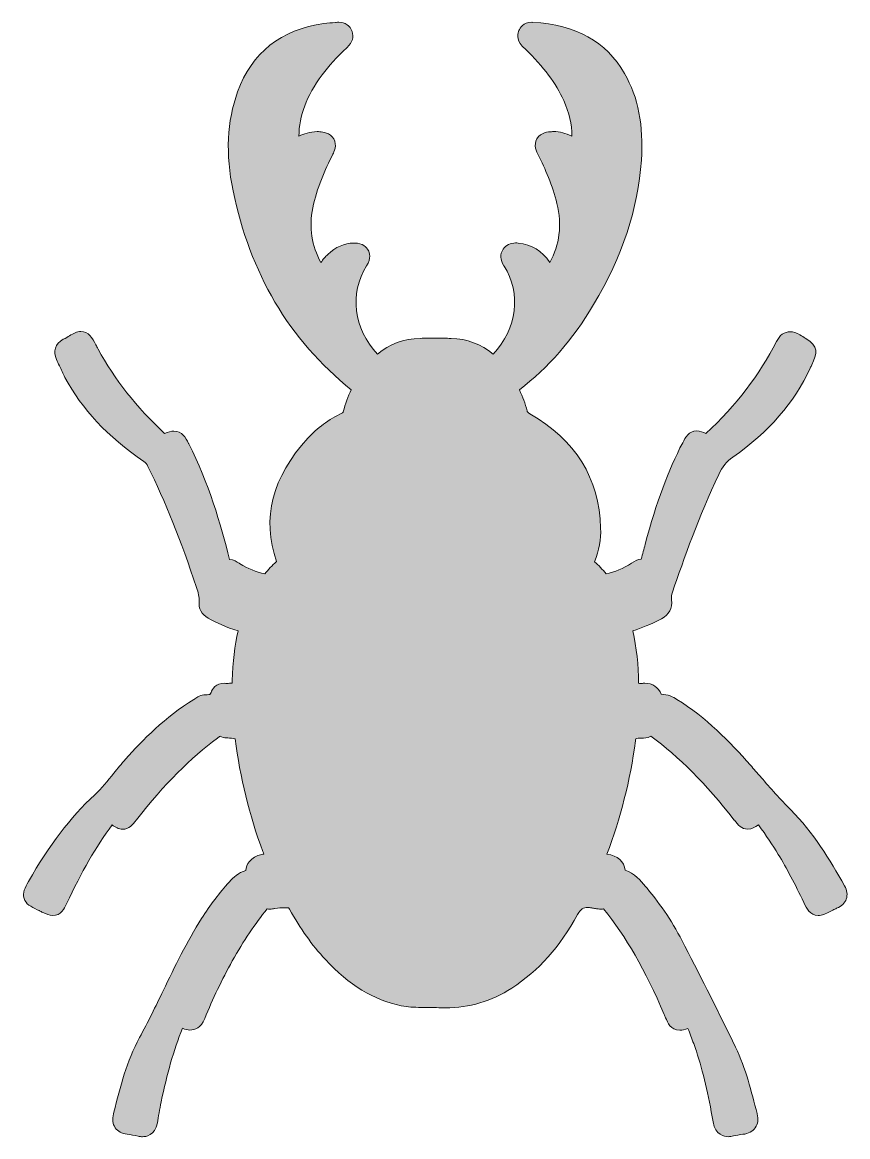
# Model space of a CAD drawing. Extents: x 43 to 1977, y -756 to -266.
# Drawn here: x 1220.3 to 1583.3, y -755.6 to -265.6 of the extents above; entities that cross this region are included whole.
import ezdxf

# ---------------------------------------------------------------- set-up
doc = ezdxf.new("R2010")
doc.units = 0
doc.header["$MEASUREMENT"] = 0
doc.layers.add('Layer 1', color=7, linetype='Continuous')

msp = doc.modelspace()

# ---------------------------------------------------------------- hatches: boundary and pattern name
at = {"layer": 'Layer 1', "true_color": 0x4ea0c9}
h = msp.add_hatch(color=153, dxfattribs=at)
h.dxf.hatch_style = 2
edge = h.paths.add_edge_path()
edge.add_spline(control_points=[(1558.24, -611.87), (1553.68, -607.3), (1549.34, -602.32), (1545.14, -597.51), (1545.14, -597.51), (1545.06, -597.42), (1545.06, -597.42), (1543.55, -595.68), (1542.04, -593.95), (1540.51, -592.22), (1531.34, -581.89), (1521.08, -571.24), (1508.2, -563.32), (1506.52, -562.28), (1504.23, -561.1), (1501.31, -561), (1500.13, -557.98), (1497.5, -556.21), (1494.08, -556.21), (1493.83, -556.21), (1493.57, -556.22), (1493.3, -556.24), (1493.13, -556.25), (1492.95, -556.26), (1492.71, -556.26), (1492.51, -556.26), (1492.31, -556.25), (1492.1, -556.25), (1491.85, -556.25), (1491.6, -556.24), (1491.36, -556.24), (1491.35, -556.24), (1491.33, -556.24), (1491.32, -556.24), (1491.3, -548.3), (1490.44, -540.52), (1488.78, -533.09), (1492.63, -531.99), (1496.58, -530.35), (1501.38, -527.86), (1504.74, -526.11), (1506.34, -523.15), (1505.88, -519.51), (1505.74, -518.38), (1505.86, -517.29), (1506.24, -516.17), (1511.2, -501.64), (1517.99, -482.62), (1526.57, -464.38), (1528.15, -461.01), (1530.06, -458.67), (1532.74, -456.8), (1548.61, -445.7), (1559.76, -432.9), (1566.84, -417.65), (1567.07, -417.15), (1567.28, -416.7), (1567.5, -416.24), (1569.86, -411.22), (1570.85, -407.92), (1564.59, -404.4), (1563.96, -404.04), (1563.18, -403.6), (1562.3, -403.06), (1560.75, -402.11), (1559.38, -401.66), (1558, -401.66), (1555.44, -401.66), (1553.4, -403.12), (1551.94, -405.99), (1544.49, -420.59), (1534.36, -433.83), (1520.98, -446.44), (1519.65, -445.81), (1518.36, -445.28), (1516.94, -445.28), (1513.4, -445.28), (1511.92, -448.13), (1510.73, -450.42), (1504.31, -462.74), (1499.22, -476.51), (1494.23, -495.08), (1493.65, -497.23), (1493.12, -499.3), (1492.51, -501.66), (1490.87, -501.74), (1489.59, -502.54), (1488.24, -503.39), (1484.5, -505.75), (1480.82, -507.29), (1477.04, -508.1), (1475.51, -506.14), (1473.79, -504.36), (1471.93, -502.8), (1473.88, -497.82), (1474.8, -492.84), (1474.66, -487.97), (1474.03, -466.06), (1463.57, -449.14), (1443.56, -437.68), (1442.47, -437.05), (1442.42, -436.86), (1442.32, -436.47), (1441.53, -433.35), (1440.38, -430.22), (1438.91, -427.15), (1451.59, -417.5), (1462.28, -405.23), (1471.56, -389.69), (1484.25, -368.43), (1491.12, -347.66), (1492.55, -326.2), (1493.58, -310.79), (1491.23, -298.68), (1485.15, -288.07), (1477.04, -273.92), (1463.85, -266.56), (1444.82, -265.58), (1444.66, -265.57), (1444.51, -265.57), (1444.35, -265.57), (1440.63, -265.57), (1439.15, -268.05), (1438.68, -269.12), (1438.29, -270.01), (1437.25, -273.15), (1440.15, -276.02), (1440.38, -276.25), (1440.61, -276.47), (1440.88, -276.72), (1441.03, -276.86), (1441.18, -277), (1441.33, -277.15), (1449.75, -285.35), (1455.01, -292.37), (1458.39, -299.91), (1460.81, -305.3), (1461.99, -310.45), (1461.99, -315.6), (1459.28, -314.27), (1456.64, -313.62), (1453.99, -313.62), (1453.65, -313.62), (1453.31, -313.64), (1452.98, -313.66), (1451.69, -313.73), (1448.27, -313.94), (1446.64, -316.77), (1445.01, -319.61), (1446.54, -322.68), (1447.12, -323.84), (1450.19, -329.96), (1453.58, -337.29), (1455.44, -345.28), (1457.68, -354.86), (1456.63, -363.34), (1452.26, -371.15), (1448.85, -366.06), (1444.29, -363.28), (1438.39, -362.65), (1437.99, -362.6), (1437.62, -362.58), (1437.27, -362.58), (1434.93, -362.58), (1432.97, -363.56), (1431.76, -365.33), (1430.27, -367.51), (1430.39, -369.98), (1432.12, -372.66), (1432.12, -372.66), (1432.16, -372.73), (1432.16, -372.73), (1439.87, -384.75), (1437.93, -400.17), (1427.39, -411.48), (1422.13, -407.1), (1415.89, -404.78), (1408.85, -404.56), (1406.77, -404.49), (1404.57, -404.46), (1402.3, -404.46), (1400.07, -404.46), (1397.77, -404.49), (1395.25, -404.55), (1388.11, -404.72), (1381.79, -407.05), (1376.47, -411.47), (1365.97, -400.22), (1364.03, -384.78), (1371.73, -372.66), (1373.81, -369.37), (1373.04, -366.91), (1372.4, -365.73), (1371.76, -364.57), (1370.12, -362.63), (1366.34, -362.63), (1366.23, -362.63), (1366.12, -362.63), (1366, -362.63), (1361.84, -362.75), (1358.12, -364.39), (1354.64, -367.65), (1353.52, -368.69), (1352.53, -369.87), (1351.64, -371.19), (1347.57, -363.85), (1346.36, -355.8), (1348.04, -347.21), (1349.75, -338.51), (1353.46, -330.39), (1356.87, -323.59), (1357.37, -322.61), (1358.86, -319.64), (1357.28, -316.84), (1355.69, -314.03), (1352.31, -313.77), (1351.2, -313.68), (1350.78, -313.65), (1350.36, -313.64), (1349.95, -313.64), (1346.75, -313.64), (1344.05, -314.59), (1341.96, -315.63), (1341.99, -306.63), (1345.26, -298.03), (1352.18, -288.72), (1355.08, -284.82), (1358.6, -280.91), (1362.96, -276.76), (1362.96, -276.76), (1363.16, -276.57), (1363.16, -276.57), (1365.5, -274.41), (1366.22, -272.05), (1365.32, -269.54), (1364.42, -267.04), (1362.24, -265.55), (1359.49, -265.55), (1359.07, -265.55), (1358.67, -265.58), (1358.39, -265.61), (1358.39, -265.61), (1358.08, -265.63), (1358.08, -265.63), (1356.34, -265.74), (1354.63, -265.91), (1352.97, -266.13), (1333.99, -268.75), (1321.22, -278.85), (1315, -296.14), (1310.31, -309.21), (1309.65, -323.43), (1312.99, -339.62), (1316.71, -357.69), (1322.91, -374.17), (1331.41, -388.58), (1340.07, -403.25), (1351.36, -416.22), (1364.99, -427.13), (1363.56, -430.09), (1362.37, -433.34), (1361.43, -436.81), (1361.37, -437.02), (1361.34, -437.09), (1361.34, -437.09), (1361.34, -437.09), (1361.34, -437.09), (1361.34, -437.09), (1361.33, -437.1), (1361.28, -437.14), (1361.09, -437.24), (1355.05, -440.26), (1349.95, -444.02), (1345.91, -448.42), (1330.06, -465.74), (1325.54, -483.51), (1332.11, -502.72), (1330.14, -504.42), (1328.41, -506.23), (1326.93, -508.11), (1323.1, -507.34), (1319.48, -505.84), (1315.87, -503.55), (1315.87, -503.55), (1315.74, -503.46), (1315.74, -503.46), (1314.63, -502.75), (1313.27, -501.88), (1311.48, -501.76), (1307.51, -486.16), (1302.25, -468.05), (1293.48, -450.89), (1293.48, -450.89), (1293.45, -450.83), (1293.45, -450.83), (1292.06, -448.13), (1290.64, -445.33), (1287, -445.33), (1285.67, -445.33), (1284.5, -445.75), (1282.89, -446.45), (1270.46, -434.71), (1260.88, -422.53), (1253.62, -409.24), (1253.25, -408.55), (1252.92, -407.93), (1252.63, -407.39), (1250.96, -404.25), (1249.52, -401.54), (1246.03, -401.54), (1244.23, -401.54), (1242.89, -402.33), (1241.02, -403.44), (1240.3, -403.86), (1239.41, -404.39), (1238.32, -404.97), (1234.81, -406.85), (1233.64, -410.32), (1235.32, -413.82), (1235.75, -414.72), (1236.18, -415.66), (1236.6, -416.59), (1237.36, -418.27), (1238.15, -420), (1239.06, -421.7), (1246.53, -435.75), (1257.56, -447.52), (1273.76, -458.72), (1274.57, -459.28), (1275.1, -459.91), (1275.57, -460.87), (1283.16, -476.36), (1289.95, -493.29), (1296.94, -514.14), (1297.68, -516.33), (1298.27, -518.29), (1298.06, -520.13), (1297.7, -523.3), (1299.12, -525.93), (1302.08, -527.55), (1305.53, -529.43), (1310.07, -531.72), (1315.2, -533.11), (1313.73, -539.72), (1312.89, -546.91), (1312.63, -555.06), (1312.61, -555.46), (1312.62, -555.86), (1312.64, -556.23), (1312.4, -556.22), (1312.15, -556.2), (1311.89, -556.2), (1311.54, -556.2), (1311.19, -556.23), (1310.89, -556.27), (1310.86, -556.27), (1310.82, -556.27), (1310.76, -556.27), (1310.59, -556.27), (1310.43, -556.26), (1310.22, -556.26), (1310.22, -556.26), (1310.2, -556.26), (1310.2, -556.26), (1309.95, -556.25), (1309.69, -556.24), (1309.43, -556.24), (1305.27, -556.24), (1303.79, -558.73), (1303.29, -560.22), (1302.96, -561.16), (1302.94, -561.24), (1301.56, -561.24), (1301.44, -561.24), (1301.32, -561.24), (1301.16, -561.23), (1301.16, -561.23), (1300.99, -561.23), (1300.99, -561.23), (1298.8, -561.23), (1297.17, -562.34), (1296.18, -563.01), (1296.03, -563.11), (1295.88, -563.21), (1295.73, -563.3), (1283.13, -570.97), (1273.08, -581.38), (1265.73, -589.59), (1263.91, -591.62), (1262.19, -593.75), (1260.51, -595.81), (1257.87, -599.08), (1255.13, -602.46), (1252.14, -605.25), (1241.32, -615.35), (1232.08, -627.45), (1223.07, -643.32), (1221.45, -646.17), (1220.28, -648.23), (1221.09, -650.81), (1221.88, -653.39), (1223.97, -654.41), (1226.86, -655.81), (1227.13, -655.94), (1227.4, -656.08), (1227.66, -656.21), (1227.66, -656.21), (1227.8, -656.28), (1227.8, -656.28), (1228.3, -656.52), (1228.8, -656.77), (1229.3, -657.01), (1230.86, -657.76), (1232.18, -658.33), (1233.67, -658.33), (1237.35, -658.33), (1238.75, -655.35), (1239.76, -653.17), (1246.29, -639.21), (1252.67, -628.16), (1259.78, -618.49), (1261.18, -619.53), (1262.6, -620.39), (1264.41, -620.39), (1267.27, -620.39), (1268.82, -618.42), (1270.45, -616.33), (1270.45, -616.33), (1270.53, -616.24), (1270.53, -616.24), (1282.88, -600.47), (1294.2, -589.07), (1306.15, -580.37), (1306.58, -580.06), (1306.96, -579.72), (1307.29, -579.44), (1308.08, -579.94), (1309.03, -580.2), (1310.09, -580.2), (1310.26, -580.2), (1310.44, -580.19), (1310.68, -580.18), (1311.69, -580.33), (1312.84, -580.5), (1313.97, -580.69), (1316.01, -597.55), (1320.09, -614.2), (1326.1, -630.2), (1326.24, -630.58), (1326.4, -630.94), (1326.57, -631.3), (1326.28, -631.34), (1325.98, -631.39), (1325.68, -631.46), (1320.36, -632.7), (1318.89, -636.07), (1318.55, -638.52), (1315.31, -639.56), (1313.1, -641.62), (1311.36, -643.55), (1306.97, -648.38), (1302.98, -653.66), (1299.15, -659.68), (1292.65, -669.89), (1287.37, -680.83), (1282.26, -691.4), (1278.96, -698.23), (1275.54, -705.3), (1271.86, -712.03), (1266.2, -722.38), (1263.34, -733.78), (1260.57, -744.8), (1260.57, -744.8), (1260.37, -745.59), (1260.37, -745.59), (1259.77, -747.99), (1260.03, -750.03), (1261.15, -751.66), (1262.26, -753.27), (1264.03, -754.24), (1266.41, -754.53), (1267.94, -754.71), (1269.52, -754.99), (1271.25, -755.39), (1271.93, -755.54), (1272.57, -755.62), (1273.19, -755.62), (1274.48, -755.62), (1278.76, -755.18), (1279.68, -749.55), (1280.14, -746.75), (1280.68, -743.8), (1281.4, -740.25), (1283.84, -728.14), (1286.89, -717.56), (1290.71, -707.95), (1291.88, -708.47), (1292.97, -708.73), (1294.04, -708.73), (1296.08, -708.73), (1298.86, -707.84), (1300.55, -703.62), (1304.01, -695.01), (1308.08, -686.5), (1312.66, -678.33), (1317.64, -669.44), (1322.66, -661.94), (1327.99, -655.43), (1328.38, -655.51), (1328.79, -655.54), (1329.2, -655.54), (1329.99, -655.54), (1330.66, -655.41), (1331.19, -655.31), (1331.19, -655.31), (1331.32, -655.28), (1331.32, -655.28), (1332.83, -654.99), (1334.43, -654.95), (1335.65, -654.95), (1336.13, -654.95), (1336.61, -654.96), (1337.09, -654.97), (1337.34, -654.97), (1337.44, -654.99), (1337.47, -654.99), (1337.47, -654.99), (1337.48, -654.98), (1337.47, -654.98), (1337.48, -654.99), (1337.59, -655.08), (1337.83, -655.52), (1342.54, -664.1), (1347.69, -671.35), (1353.57, -677.69), (1364.07, -688.99), (1374.69, -695.45), (1386.99, -698.03), (1389.82, -698.62), (1392.51, -698.74), (1395.69, -698.74), (1396.22, -698.74), (1396.76, -698.74), (1397.28, -698.74), (1397.28, -698.74), (1397.49, -698.73), (1397.49, -698.73), (1397.94, -698.73), (1398.38, -698.73), (1398.83, -698.73), (1399.91, -698.73), (1401.2, -698.74), (1402.48, -698.83), (1403.81, -698.92), (1405.14, -698.97), (1406.45, -698.97), (1416.86, -698.97), (1426.66, -696.04), (1435.57, -690.27), (1447.32, -682.65), (1456.79, -672.08), (1464.52, -657.95), (1465.95, -655.33), (1467.13, -654.86), (1468.92, -654.86), (1469.45, -654.86), (1470.04, -654.9), (1470.72, -655.01), (1470.97, -655.04), (1471.21, -655.09), (1471.52, -655.14), (1472.07, -655.24), (1472.65, -655.35), (1473.31, -655.41), (1473.38, -655.42), (1473.46, -655.43), (1473.58, -655.44), (1473.92, -655.49), (1474.4, -655.54), (1474.91, -655.54), (1475.27, -655.54), (1475.62, -655.51), (1475.95, -655.45), (1485.81, -667.54), (1494.3, -682.31), (1502.61, -701.81), (1502.84, -702.35), (1503.03, -702.83), (1503.21, -703.27), (1504.09, -705.47), (1505.42, -708.79), (1509.46, -708.79), (1510.56, -708.79), (1511.66, -708.52), (1513.07, -708), (1513.48, -709.13), (1513.9, -710.26), (1514.32, -711.37), (1515.15, -713.56), (1516, -715.83), (1516.74, -718.06), (1519.75, -727.15), (1522.08, -737.03), (1524.1, -749.13), (1525.07, -754.98), (1529.09, -755.61), (1530.78, -755.61), (1531.51, -755.61), (1532.28, -755.51), (1533.11, -755.29), (1534.3, -754.98), (1535.65, -754.74), (1537.24, -754.56), (1539.71, -754.29), (1541.54, -753.32), (1542.67, -751.68), (1543.82, -750.03), (1544.08, -747.95), (1543.46, -745.5), (1543.46, -745.5), (1543.45, -745.44), (1543.45, -745.44), (1541, -735.71), (1538.46, -725.64), (1533.97, -716.25), (1526.81, -701.3), (1519.15, -686.33), (1511.75, -671.86), (1511.75, -671.86), (1511.44, -671.25), (1511.44, -671.25), (1506.58, -661.76), (1501.22, -653.62), (1495.05, -646.35), (1494.86, -646.13), (1494.39, -645.57), (1494.39, -645.57), (1492.24, -643.01), (1489.61, -639.86), (1485.41, -638.44), (1484.96, -634.59), (1482.15, -632.03), (1477.57, -631.35), (1477.52, -631.34), (1477.46, -631.33), (1477.4, -631.31), (1483.4, -615.68), (1487.63, -598.96), (1489.98, -581.57), (1490.01, -581.3), (1490.06, -580.96), (1490.11, -580.63), (1490.43, -580.56), (1490.78, -580.49), (1491.09, -580.43), (1491.09, -580.43), (1491.34, -580.38), (1491.34, -580.38), (1491.34, -580.38), (1491.43, -580.37), (1491.67, -580.37), (1491.82, -580.37), (1491.98, -580.38), (1492.19, -580.38), (1492.41, -580.39), (1492.63, -580.39), (1492.85, -580.39), (1493.54, -580.39), (1495.18, -580.39), (1496.74, -579.5), (1509.13, -588.5), (1520.82, -600.24), (1533.44, -616.38), (1533.44, -616.38), (1533.48, -616.42), (1533.48, -616.42), (1535.06, -618.45), (1536.56, -620.37), (1539.4, -620.37), (1541.13, -620.37), (1542.48, -619.58), (1544.06, -618.53), (1547.44, -623.12), (1550.3, -627.36), (1552.77, -631.45), (1556.49, -637.58), (1560.15, -644.5), (1563.96, -652.58), (1565.22, -655.26), (1566.65, -658.3), (1570.35, -658.3), (1572.03, -658.3), (1573.43, -657.62), (1575.54, -656.59), (1575.94, -656.4), (1576.33, -656.2), (1576.73, -655.99), (1577.33, -655.68), (1577.9, -655.38), (1578.42, -655.17), (1580.63, -654.26), (1582.06, -652.89), (1582.69, -651.09), (1583.32, -649.29), (1583.04, -647.32), (1581.88, -645.24), (1575.45, -633.77), (1568.14, -621.79), (1558.24, -611.87)], knot_values=[0, 0, 0, 0, 1, 1, 1, 2, 2, 2, 3, 3, 3, 4, 4, 4, 5, 5, 5, 6, 6, 6, 7, 7, 7, 8, 8, 8, 9, 9, 9, 10, 10, 10, 11, 11, 11, 12, 12, 12, 13, 13, 13, 14, 14, 14, 15, 15, 15, 16, 16, 16, 17, 17, 17, 18, 18, 18, 19, 19, 19, 20, 20, 20, 21, 21, 21, 22, 22, 22, 23, 23, 23, 24, 24, 24, 25, 25, 25, 26, 26, 26, 27, 27, 27, 28, 28, 28, 29, 29, 29, 30, 30, 30, 31, 31, 31, 32, 32, 32, 33, 33, 33, 34, 34, 34, 35, 35, 35, 36, 36, 36, 37, 37, 37, 38, 38, 38, 39, 39, 39, 40, 40, 40, 41, 41, 41, 42, 42, 42, 43, 43, 43, 44, 44, 44, 45, 45, 45, 46, 46, 46, 47, 47, 47, 48, 48, 48, 49, 49, 49, 50, 50, 50, 51, 51, 51, 52, 52, 52, 53, 53, 53, 54, 54, 54, 55, 55, 55, 56, 56, 56, 57, 57, 57, 58, 58, 58, 59, 59, 59, 60, 60, 60, 61, 61, 61, 62, 62, 62, 63, 63, 63, 64, 64, 64, 65, 65, 65, 66, 66, 66, 67, 67, 67, 68, 68, 68, 69, 69, 69, 70, 70, 70, 71, 71, 71, 72, 72, 72, 73, 73, 73, 74, 74, 74, 75, 75, 75, 76, 76, 76, 77, 77, 77, 78, 78, 78, 79, 79, 79, 80, 80, 80, 81, 81, 81, 82, 82, 82, 83, 83, 83, 84, 84, 84, 85, 85, 85, 86, 86, 86, 87, 87, 87, 88, 88, 88, 89, 89, 89, 90, 90, 90, 91, 91, 91, 92, 92, 92, 93, 93, 93, 94, 94, 94, 95, 95, 95, 96, 96, 96, 97, 97, 97, 98, 98, 98, 99, 99, 99, 100, 100, 100, 101, 101, 101, 102, 102, 102, 103, 103, 103, 104, 104, 104, 105, 105, 105, 106, 106, 106, 107, 107, 107, 108, 108, 108, 109, 109, 109, 110, 110, 110, 111, 111, 111, 112, 112, 112, 113, 113, 113, 114, 114, 114, 115, 115, 115, 116, 116, 116, 117, 117, 117, 118, 118, 118, 119, 119, 119, 120, 120, 120, 121, 121, 121, 122, 122, 122, 123, 123, 123, 124, 124, 124, 125, 125, 125, 126, 126, 126, 127, 127, 127, 128, 128, 128, 129, 129, 129, 130, 130, 130, 131, 131, 131, 132, 132, 132, 133, 133, 133, 134, 134, 134, 135, 135, 135, 136, 136, 136, 137, 137, 137, 138, 138, 138, 139, 139, 139, 140, 140, 140, 141, 141, 141, 142, 142, 142, 143, 143, 143, 144, 144, 144, 145, 145, 145, 146, 146, 146, 147, 147, 147, 148, 148, 148, 149, 149, 149, 150, 150, 150, 151, 151, 151, 152, 152, 152, 153, 153, 153, 154, 154, 154, 155, 155, 155, 156, 156, 156, 157, 157, 157, 158, 158, 158, 159, 159, 159, 160, 160, 160, 161, 161, 161, 162, 162, 162, 163, 163, 163, 164, 164, 164, 165, 165, 165, 166, 166, 166, 167, 167, 167, 168, 168, 168, 169, 169, 169, 170, 170, 170, 171, 171, 171, 172, 172, 172, 173, 173, 173, 174, 174, 174, 175, 175, 175, 176, 176, 176, 177, 177, 177, 178, 178, 178, 179, 179, 179, 180, 180, 180, 181, 181, 181, 182, 182, 182, 183, 183, 183, 184, 184, 184, 185, 185, 185, 186, 186, 186, 187, 187, 187, 188, 188, 188, 189, 189, 189, 190, 190, 190, 191, 191, 191, 192, 192, 192, 193, 193, 193, 194, 194, 194, 195, 195, 195, 196, 196, 196, 197, 197, 197, 198, 198, 198, 199, 199, 199, 200, 200, 200, 201, 201, 201, 202, 202, 202, 203, 203, 203, 204, 204, 204, 205, 205, 205, 206, 206, 206, 207, 207, 207, 208, 208, 208, 209, 209, 209, 210, 210, 210, 211, 211, 211, 212, 212, 212, 213, 213, 213, 214, 214, 214, 215, 215, 215, 216, 216, 216, 217, 217, 217, 218, 218, 218, 219, 219, 219, 220, 220, 220, 221, 221, 221, 222, 222, 222, 223, 223, 223, 224, 224, 224, 225, 225, 225, 226, 226, 226, 227, 227, 227, 228, 228, 228, 229, 229, 229, 230, 230, 230, 231, 231, 231, 232, 232, 232, 233, 233, 233, 234, 234, 234, 235, 235, 235, 236, 236, 236, 236], degree=3, periodic=1)

# ---------------------------------------------------------------- linework, layer by layer
at = {"layer": 'Layer 1', "lineweight": 0}
msp.add_open_spline([(1558.24, -611.87), (1553.68, -607.3), (1549.34, -602.32), (1545.14, -597.51), (1545.14, -597.51), (1545.06, -597.42), (1545.06, -597.42), (1543.55, -595.68), (1542.04, -593.95), (1540.51, -592.22), (1531.34, -581.89), (1521.08, -571.24), (1508.2, -563.32), (1506.52, -562.28), (1504.23, -561.1), (1501.31, -561), (1500.13, -557.98), (1497.5, -556.21), (1494.08, -556.21), (1493.83, -556.21), (1493.57, -556.22), (1493.3, -556.24), (1493.13, -556.25), (1492.95, -556.26), (1492.71, -556.26), (1492.51, -556.26), (1492.31, -556.25), (1492.1, -556.25), (1491.85, -556.25), (1491.6, -556.24), (1491.36, -556.24), (1491.35, -556.24), (1491.33, -556.24), (1491.32, -556.24), (1491.3, -548.3), (1490.44, -540.52), (1488.78, -533.09), (1492.63, -531.99), (1496.58, -530.35), (1501.38, -527.86), (1504.74, -526.11), (1506.34, -523.15), (1505.88, -519.51), (1505.74, -518.38), (1505.86, -517.29), (1506.24, -516.17), (1511.2, -501.64), (1517.99, -482.62), (1526.57, -464.38), (1528.15, -461.01), (1530.06, -458.67), (1532.74, -456.8), (1548.61, -445.7), (1559.76, -432.9), (1566.84, -417.65), (1567.07, -417.15), (1567.28, -416.7), (1567.5, -416.24), (1569.86, -411.22), (1570.85, -407.92), (1564.59, -404.4), (1563.96, -404.04), (1563.18, -403.6), (1562.3, -403.06), (1560.75, -402.11), (1559.38, -401.66), (1558, -401.66), (1555.44, -401.66), (1553.4, -403.12), (1551.94, -405.99), (1544.49, -420.59), (1534.36, -433.83), (1520.98, -446.44), (1519.65, -445.81), (1518.36, -445.28), (1516.94, -445.28), (1513.4, -445.28), (1511.92, -448.13), (1510.73, -450.42), (1504.31, -462.74), (1499.22, -476.51), (1494.23, -495.08), (1493.65, -497.23), (1493.12, -499.3), (1492.51, -501.66), (1490.87, -501.74), (1489.59, -502.54), (1488.24, -503.39), (1484.5, -505.75), (1480.82, -507.29), (1477.04, -508.1), (1475.51, -506.14), (1473.79, -504.36), (1471.93, -502.8), (1473.88, -497.82), (1474.8, -492.84), (1474.66, -487.97), (1474.03, -466.06), (1463.57, -449.14), (1443.56, -437.68), (1442.47, -437.05), (1442.42, -436.86), (1442.32, -436.47), (1441.53, -433.35), (1440.38, -430.22), (1438.91, -427.15), (1451.59, -417.5), (1462.28, -405.23), (1471.56, -389.69), (1484.25, -368.43), (1491.12, -347.66), (1492.55, -326.2), (1493.58, -310.79), (1491.23, -298.68), (1485.15, -288.07), (1477.04, -273.92), (1463.85, -266.56), (1444.82, -265.58), (1444.66, -265.57), (1444.51, -265.57), (1444.35, -265.57), (1440.63, -265.57), (1439.15, -268.05), (1438.68, -269.12), (1438.29, -270.01), (1437.25, -273.15), (1440.15, -276.02), (1440.38, -276.25), (1440.61, -276.47), (1440.88, -276.72), (1441.03, -276.86), (1441.18, -277), (1441.33, -277.15), (1449.75, -285.35), (1455.01, -292.37), (1458.39, -299.91), (1460.81, -305.3), (1461.99, -310.45), (1461.99, -315.6), (1459.28, -314.27), (1456.64, -313.62), (1453.99, -313.62), (1453.65, -313.62), (1453.31, -313.64), (1452.98, -313.66), (1451.69, -313.73), (1448.27, -313.94), (1446.64, -316.77), (1445.01, -319.61), (1446.54, -322.68), (1447.12, -323.84), (1450.19, -329.96), (1453.58, -337.29), (1455.44, -345.28), (1457.68, -354.86), (1456.63, -363.34), (1452.26, -371.15), (1448.85, -366.06), (1444.29, -363.28), (1438.39, -362.65), (1437.99, -362.6), (1437.62, -362.58), (1437.27, -362.58), (1434.93, -362.58), (1432.97, -363.56), (1431.76, -365.33), (1430.27, -367.51), (1430.39, -369.98), (1432.12, -372.66), (1432.12, -372.66), (1432.16, -372.73), (1432.16, -372.73), (1439.87, -384.75), (1437.93, -400.17), (1427.39, -411.48), (1422.13, -407.1), (1415.89, -404.78), (1408.85, -404.56), (1406.77, -404.49), (1404.57, -404.46), (1402.3, -404.46), (1400.07, -404.46), (1397.77, -404.49), (1395.25, -404.55), (1388.11, -404.72), (1381.79, -407.05), (1376.47, -411.47), (1365.97, -400.22), (1364.03, -384.78), (1371.73, -372.66), (1373.81, -369.37), (1373.04, -366.91), (1372.4, -365.73), (1371.76, -364.57), (1370.12, -362.63), (1366.34, -362.63), (1366.23, -362.63), (1366.12, -362.63), (1366, -362.63), (1361.84, -362.75), (1358.12, -364.39), (1354.64, -367.65), (1353.52, -368.69), (1352.53, -369.87), (1351.64, -371.19), (1347.57, -363.85), (1346.36, -355.8), (1348.04, -347.21), (1349.75, -338.51), (1353.46, -330.39), (1356.87, -323.59), (1357.37, -322.61), (1358.86, -319.64), (1357.28, -316.84), (1355.69, -314.03), (1352.31, -313.77), (1351.2, -313.68), (1350.78, -313.65), (1350.36, -313.64), (1349.95, -313.64), (1346.75, -313.64), (1344.05, -314.59), (1341.96, -315.63), (1341.99, -306.63), (1345.26, -298.03), (1352.18, -288.72), (1355.08, -284.82), (1358.6, -280.91), (1362.96, -276.76), (1362.96, -276.76), (1363.16, -276.57), (1363.16, -276.57), (1365.5, -274.41), (1366.22, -272.05), (1365.32, -269.54), (1364.42, -267.04), (1362.24, -265.55), (1359.49, -265.55), (1359.07, -265.55), (1358.67, -265.58), (1358.39, -265.61), (1358.39, -265.61), (1358.08, -265.63), (1358.08, -265.63), (1356.34, -265.74), (1354.63, -265.91), (1352.97, -266.13), (1333.99, -268.75), (1321.22, -278.85), (1315, -296.14), (1310.31, -309.21), (1309.65, -323.43), (1312.99, -339.62), (1316.71, -357.69), (1322.91, -374.17), (1331.41, -388.58), (1340.07, -403.25), (1351.36, -416.22), (1364.99, -427.13), (1363.56, -430.09), (1362.37, -433.34), (1361.43, -436.81), (1361.37, -437.02), (1361.34, -437.09), (1361.34, -437.09), (1361.34, -437.09), (1361.34, -437.09), (1361.34, -437.09), (1361.33, -437.1), (1361.28, -437.14), (1361.09, -437.24), (1355.05, -440.26), (1349.95, -444.02), (1345.91, -448.42), (1330.06, -465.74), (1325.54, -483.51), (1332.11, -502.72), (1330.14, -504.42), (1328.41, -506.23), (1326.93, -508.11), (1323.1, -507.34), (1319.48, -505.84), (1315.87, -503.55), (1315.87, -503.55), (1315.74, -503.46), (1315.74, -503.46), (1314.63, -502.75), (1313.27, -501.88), (1311.48, -501.76), (1307.51, -486.16), (1302.25, -468.05), (1293.48, -450.89), (1293.48, -450.89), (1293.45, -450.83), (1293.45, -450.83), (1292.06, -448.13), (1290.64, -445.33), (1287, -445.33), (1285.67, -445.33), (1284.5, -445.75), (1282.89, -446.45), (1270.46, -434.71), (1260.88, -422.53), (1253.62, -409.24), (1253.25, -408.55), (1252.92, -407.93), (1252.63, -407.39), (1250.96, -404.25), (1249.52, -401.54), (1246.03, -401.54), (1244.23, -401.54), (1242.89, -402.33), (1241.02, -403.44), (1240.3, -403.86), (1239.41, -404.39), (1238.32, -404.97), (1234.81, -406.85), (1233.64, -410.32), (1235.32, -413.82), (1235.75, -414.72), (1236.18, -415.66), (1236.6, -416.59), (1237.36, -418.27), (1238.15, -420), (1239.06, -421.7), (1246.53, -435.75), (1257.56, -447.52), (1273.76, -458.72), (1274.57, -459.28), (1275.1, -459.91), (1275.57, -460.87), (1283.16, -476.36), (1289.95, -493.29), (1296.94, -514.14), (1297.68, -516.33), (1298.27, -518.29), (1298.06, -520.13), (1297.7, -523.3), (1299.12, -525.93), (1302.08, -527.55), (1305.53, -529.43), (1310.07, -531.72), (1315.2, -533.11), (1313.73, -539.72), (1312.89, -546.91), (1312.63, -555.06), (1312.61, -555.46), (1312.62, -555.86), (1312.64, -556.23), (1312.4, -556.22), (1312.15, -556.2), (1311.89, -556.2), (1311.54, -556.2), (1311.19, -556.23), (1310.89, -556.27), (1310.86, -556.27), (1310.82, -556.27), (1310.76, -556.27), (1310.59, -556.27), (1310.43, -556.26), (1310.22, -556.26), (1310.22, -556.26), (1310.2, -556.26), (1310.2, -556.26), (1309.95, -556.25), (1309.69, -556.24), (1309.43, -556.24), (1305.27, -556.24), (1303.79, -558.73), (1303.29, -560.22), (1302.96, -561.16), (1302.94, -561.24), (1301.56, -561.24), (1301.44, -561.24), (1301.32, -561.24), (1301.16, -561.23), (1301.16, -561.23), (1300.99, -561.23), (1300.99, -561.23), (1298.8, -561.23), (1297.17, -562.34), (1296.18, -563.01), (1296.03, -563.11), (1295.88, -563.21), (1295.73, -563.3), (1283.13, -570.97), (1273.08, -581.38), (1265.73, -589.59), (1263.91, -591.62), (1262.19, -593.75), (1260.51, -595.81), (1257.87, -599.08), (1255.13, -602.46), (1252.14, -605.25), (1241.32, -615.35), (1232.08, -627.45), (1223.07, -643.32), (1221.45, -646.17), (1220.28, -648.23), (1221.09, -650.81), (1221.88, -653.39), (1223.97, -654.41), (1226.86, -655.81), (1227.13, -655.94), (1227.4, -656.08), (1227.66, -656.21), (1227.66, -656.21), (1227.8, -656.28), (1227.8, -656.28), (1228.3, -656.52), (1228.8, -656.77), (1229.3, -657.01), (1230.86, -657.76), (1232.18, -658.33), (1233.67, -658.33), (1237.35, -658.33), (1238.75, -655.35), (1239.76, -653.17), (1246.29, -639.21), (1252.67, -628.16), (1259.78, -618.49), (1261.18, -619.53), (1262.6, -620.39), (1264.41, -620.39), (1267.27, -620.39), (1268.82, -618.42), (1270.45, -616.33), (1270.45, -616.33), (1270.53, -616.24), (1270.53, -616.24), (1282.88, -600.47), (1294.2, -589.07), (1306.15, -580.37), (1306.58, -580.06), (1306.96, -579.72), (1307.29, -579.44), (1308.08, -579.94), (1309.03, -580.2), (1310.09, -580.2), (1310.26, -580.2), (1310.44, -580.19), (1310.68, -580.18), (1311.69, -580.33), (1312.84, -580.5), (1313.97, -580.69), (1316.01, -597.55), (1320.09, -614.2), (1326.1, -630.2), (1326.24, -630.58), (1326.4, -630.94), (1326.57, -631.3), (1326.28, -631.34), (1325.98, -631.39), (1325.68, -631.46), (1320.36, -632.7), (1318.89, -636.07), (1318.55, -638.52), (1315.31, -639.56), (1313.1, -641.62), (1311.36, -643.55), (1306.97, -648.38), (1302.98, -653.66), (1299.15, -659.68), (1292.65, -669.89), (1287.37, -680.83), (1282.26, -691.4), (1278.96, -698.23), (1275.54, -705.3), (1271.86, -712.03), (1266.2, -722.38), (1263.34, -733.78), (1260.57, -744.8), (1260.57, -744.8), (1260.37, -745.59), (1260.37, -745.59), (1259.77, -747.99), (1260.03, -750.03), (1261.15, -751.66), (1262.26, -753.27), (1264.03, -754.24), (1266.41, -754.53), (1267.94, -754.71), (1269.52, -754.99), (1271.25, -755.39), (1271.93, -755.54), (1272.57, -755.62), (1273.19, -755.62), (1274.48, -755.62), (1278.76, -755.18), (1279.68, -749.55), (1280.14, -746.75), (1280.68, -743.8), (1281.4, -740.25), (1283.84, -728.14), (1286.89, -717.56), (1290.71, -707.95), (1291.88, -708.47), (1292.97, -708.73), (1294.04, -708.73), (1296.08, -708.73), (1298.86, -707.84), (1300.55, -703.62), (1304.01, -695.01), (1308.08, -686.5), (1312.66, -678.33), (1317.64, -669.44), (1322.66, -661.94), (1327.99, -655.43), (1328.38, -655.51), (1328.79, -655.54), (1329.2, -655.54), (1329.99, -655.54), (1330.66, -655.41), (1331.19, -655.31), (1331.19, -655.31), (1331.32, -655.28), (1331.32, -655.28), (1332.83, -654.99), (1334.43, -654.95), (1335.65, -654.95), (1336.13, -654.95), (1336.61, -654.96), (1337.09, -654.97), (1337.34, -654.97), (1337.44, -654.99), (1337.47, -654.99), (1337.47, -654.99), (1337.48, -654.98), (1337.47, -654.98), (1337.48, -654.99), (1337.59, -655.08), (1337.83, -655.52), (1342.54, -664.1), (1347.69, -671.35), (1353.57, -677.69), (1364.07, -688.99), (1374.69, -695.45), (1386.99, -698.03), (1389.82, -698.62), (1392.51, -698.74), (1395.69, -698.74), (1396.22, -698.74), (1396.76, -698.74), (1397.28, -698.74), (1397.28, -698.74), (1397.49, -698.73), (1397.49, -698.73), (1397.94, -698.73), (1398.38, -698.73), (1398.83, -698.73), (1399.91, -698.73), (1401.2, -698.74), (1402.48, -698.83), (1403.81, -698.92), (1405.14, -698.97), (1406.45, -698.97), (1416.86, -698.97), (1426.66, -696.04), (1435.57, -690.27), (1447.32, -682.65), (1456.79, -672.08), (1464.52, -657.95), (1465.95, -655.33), (1467.13, -654.86), (1468.92, -654.86), (1469.45, -654.86), (1470.04, -654.9), (1470.72, -655.01), (1470.97, -655.04), (1471.21, -655.09), (1471.52, -655.14), (1472.07, -655.24), (1472.65, -655.35), (1473.31, -655.41), (1473.38, -655.42), (1473.46, -655.43), (1473.58, -655.44), (1473.92, -655.49), (1474.4, -655.54), (1474.91, -655.54), (1475.27, -655.54), (1475.62, -655.51), (1475.95, -655.45), (1485.81, -667.54), (1494.3, -682.31), (1502.61, -701.81), (1502.84, -702.35), (1503.03, -702.83), (1503.21, -703.27), (1504.09, -705.47), (1505.42, -708.79), (1509.46, -708.79), (1510.56, -708.79), (1511.66, -708.52), (1513.07, -708), (1513.48, -709.13), (1513.9, -710.26), (1514.32, -711.37), (1515.15, -713.56), (1516, -715.83), (1516.74, -718.06), (1519.75, -727.15), (1522.08, -737.03), (1524.1, -749.13), (1525.07, -754.98), (1529.09, -755.61), (1530.78, -755.61), (1531.51, -755.61), (1532.28, -755.51), (1533.11, -755.29), (1534.3, -754.98), (1535.65, -754.74), (1537.24, -754.56), (1539.71, -754.29), (1541.54, -753.32), (1542.67, -751.68), (1543.82, -750.03), (1544.08, -747.95), (1543.46, -745.5), (1543.46, -745.5), (1543.45, -745.44), (1543.45, -745.44), (1541, -735.71), (1538.46, -725.64), (1533.97, -716.25), (1526.81, -701.3), (1519.15, -686.33), (1511.75, -671.86), (1511.75, -671.86), (1511.44, -671.25), (1511.44, -671.25), (1506.58, -661.76), (1501.22, -653.62), (1495.05, -646.35), (1494.86, -646.13), (1494.39, -645.57), (1494.39, -645.57), (1492.24, -643.01), (1489.61, -639.86), (1485.41, -638.44), (1484.96, -634.59), (1482.15, -632.03), (1477.57, -631.35), (1477.52, -631.34), (1477.46, -631.33), (1477.4, -631.31), (1483.4, -615.68), (1487.63, -598.96), (1489.98, -581.57), (1490.01, -581.3), (1490.06, -580.96), (1490.11, -580.63), (1490.43, -580.56), (1490.78, -580.49), (1491.09, -580.43), (1491.09, -580.43), (1491.34, -580.38), (1491.34, -580.38), (1491.34, -580.38), (1491.43, -580.37), (1491.67, -580.37), (1491.82, -580.37), (1491.98, -580.38), (1492.19, -580.38), (1492.41, -580.39), (1492.63, -580.39), (1492.85, -580.39), (1493.54, -580.39), (1495.18, -580.39), (1496.74, -579.5), (1509.13, -588.5), (1520.82, -600.24), (1533.44, -616.38), (1533.44, -616.38), (1533.48, -616.42), (1533.48, -616.42), (1535.06, -618.45), (1536.56, -620.37), (1539.4, -620.37), (1541.13, -620.37), (1542.48, -619.58), (1544.06, -618.53), (1547.44, -623.12), (1550.3, -627.36), (1552.77, -631.45), (1556.49, -637.58), (1560.15, -644.5), (1563.96, -652.58), (1565.22, -655.26), (1566.65, -658.3), (1570.35, -658.3), (1572.03, -658.3), (1573.43, -657.62), (1575.54, -656.59), (1575.94, -656.4), (1576.33, -656.2), (1576.73, -655.99), (1577.33, -655.68), (1577.9, -655.38), (1578.42, -655.17), (1580.63, -654.26), (1582.06, -652.89), (1582.69, -651.09), (1583.32, -649.29), (1583.04, -647.32), (1581.88, -645.24), (1575.45, -633.77), (1568.14, -621.79), (1558.24, -611.87)], degree=3, knots=[0, 0, 0, 0, 1, 1, 1, 2, 2, 2, 3, 3, 3, 4, 4, 4, 5, 5, 5, 6, 6, 6, 7, 7, 7, 8, 8, 8, 9, 9, 9, 10, 10, 10, 11, 11, 11, 12, 12, 12, 13, 13, 13, 14, 14, 14, 15, 15, 15, 16, 16, 16, 17, 17, 17, 18, 18, 18, 19, 19, 19, 20, 20, 20, 21, 21, 21, 22, 22, 22, 23, 23, 23, 24, 24, 24, 25, 25, 25, 26, 26, 26, 27, 27, 27, 28, 28, 28, 29, 29, 29, 30, 30, 30, 31, 31, 31, 32, 32, 32, 33, 33, 33, 34, 34, 34, 35, 35, 35, 36, 36, 36, 37, 37, 37, 38, 38, 38, 39, 39, 39, 40, 40, 40, 41, 41, 41, 42, 42, 42, 43, 43, 43, 44, 44, 44, 45, 45, 45, 46, 46, 46, 47, 47, 47, 48, 48, 48, 49, 49, 49, 50, 50, 50, 51, 51, 51, 52, 52, 52, 53, 53, 53, 54, 54, 54, 55, 55, 55, 56, 56, 56, 57, 57, 57, 58, 58, 58, 59, 59, 59, 60, 60, 60, 61, 61, 61, 62, 62, 62, 63, 63, 63, 64, 64, 64, 65, 65, 65, 66, 66, 66, 67, 67, 67, 68, 68, 68, 69, 69, 69, 70, 70, 70, 71, 71, 71, 72, 72, 72, 73, 73, 73, 74, 74, 74, 75, 75, 75, 76, 76, 76, 77, 77, 77, 78, 78, 78, 79, 79, 79, 80, 80, 80, 81, 81, 81, 82, 82, 82, 83, 83, 83, 84, 84, 84, 85, 85, 85, 86, 86, 86, 87, 87, 87, 88, 88, 88, 89, 89, 89, 90, 90, 90, 91, 91, 91, 92, 92, 92, 93, 93, 93, 94, 94, 94, 95, 95, 95, 96, 96, 96, 97, 97, 97, 98, 98, 98, 99, 99, 99, 100, 100, 100, 101, 101, 101, 102, 102, 102, 103, 103, 103, 104, 104, 104, 105, 105, 105, 106, 106, 106, 107, 107, 107, 108, 108, 108, 109, 109, 109, 110, 110, 110, 111, 111, 111, 112, 112, 112, 113, 113, 113, 114, 114, 114, 115, 115, 115, 116, 116, 116, 117, 117, 117, 118, 118, 118, 119, 119, 119, 120, 120, 120, 121, 121, 121, 122, 122, 122, 123, 123, 123, 124, 124, 124, 125, 125, 125, 126, 126, 126, 127, 127, 127, 128, 128, 128, 129, 129, 129, 130, 130, 130, 131, 131, 131, 132, 132, 132, 133, 133, 133, 134, 134, 134, 135, 135, 135, 136, 136, 136, 137, 137, 137, 138, 138, 138, 139, 139, 139, 140, 140, 140, 141, 141, 141, 142, 142, 142, 143, 143, 143, 144, 144, 144, 145, 145, 145, 146, 146, 146, 147, 147, 147, 148, 148, 148, 149, 149, 149, 150, 150, 150, 151, 151, 151, 152, 152, 152, 153, 153, 153, 154, 154, 154, 155, 155, 155, 156, 156, 156, 157, 157, 157, 158, 158, 158, 159, 159, 159, 160, 160, 160, 161, 161, 161, 162, 162, 162, 163, 163, 163, 164, 164, 164, 165, 165, 165, 166, 166, 166, 167, 167, 167, 168, 168, 168, 169, 169, 169, 170, 170, 170, 171, 171, 171, 172, 172, 172, 173, 173, 173, 174, 174, 174, 175, 175, 175, 176, 176, 176, 177, 177, 177, 178, 178, 178, 179, 179, 179, 180, 180, 180, 181, 181, 181, 182, 182, 182, 183, 183, 183, 184, 184, 184, 185, 185, 185, 186, 186, 186, 187, 187, 187, 188, 188, 188, 189, 189, 189, 190, 190, 190, 191, 191, 191, 192, 192, 192, 193, 193, 193, 194, 194, 194, 195, 195, 195, 196, 196, 196, 197, 197, 197, 198, 198, 198, 199, 199, 199, 200, 200, 200, 201, 201, 201, 202, 202, 202, 203, 203, 203, 204, 204, 204, 205, 205, 205, 206, 206, 206, 207, 207, 207, 208, 208, 208, 209, 209, 209, 210, 210, 210, 211, 211, 211, 212, 212, 212, 213, 213, 213, 214, 214, 214, 215, 215, 215, 216, 216, 216, 217, 217, 217, 218, 218, 218, 219, 219, 219, 220, 220, 220, 221, 221, 221, 222, 222, 222, 223, 223, 223, 224, 224, 224, 225, 225, 225, 226, 226, 226, 227, 227, 227, 228, 228, 228, 229, 229, 229, 230, 230, 230, 231, 231, 231, 232, 232, 232, 233, 233, 233, 234, 234, 234, 235, 235, 235, 236, 236, 236, 236], dxfattribs=at)

doc.saveas('drawing.dxf')
